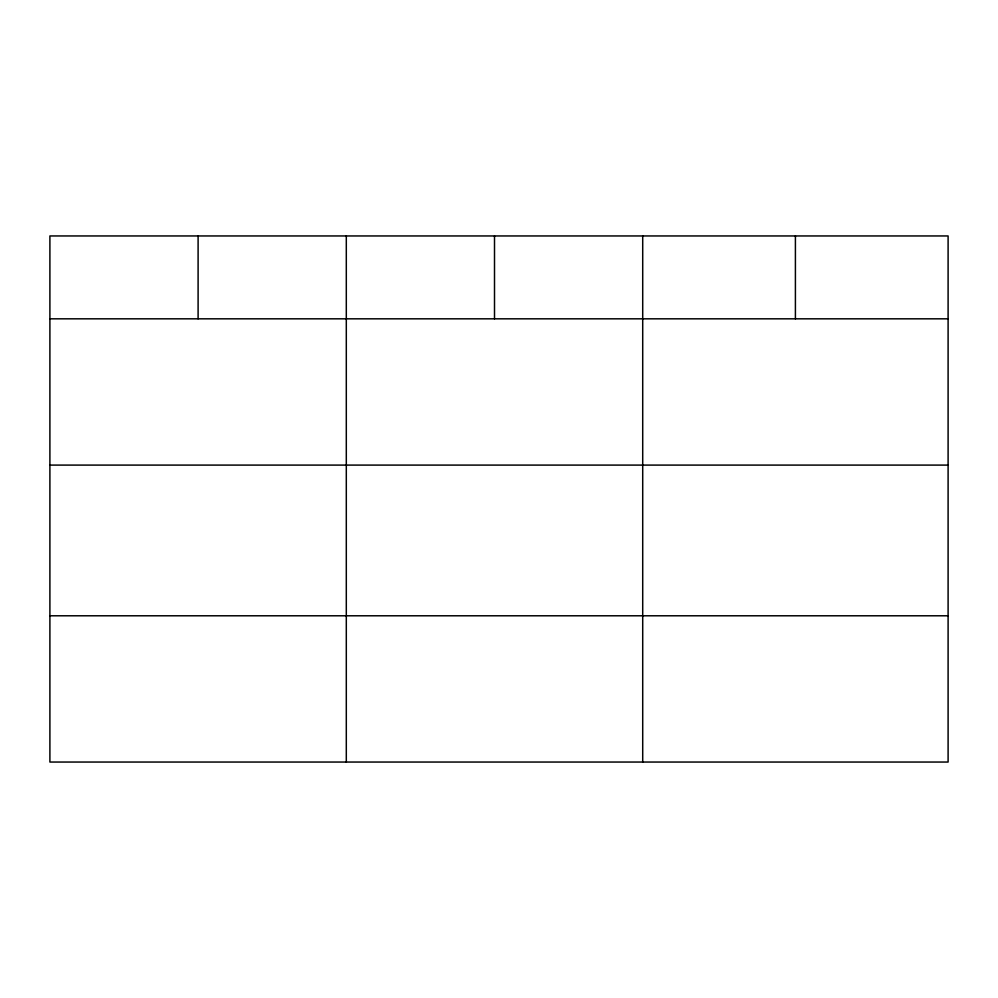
<?xml version="1.0" encoding="UTF-8"?>
<svg xmlns="http://www.w3.org/2000/svg" width="998" height="998" viewBox="0 0 998 998"><rect width="100%" height="100%" fill="white"/><g stroke="black" fill="none" stroke-linecap="round" stroke-linejoin="round"><path stroke-width="1.5" d="M948.1 465.093L948.1 235.952L49.9 235.952L49.9 762.048L948.1 762.048L948.1 465.093L49.9 465.093M49.9 318.824L948.1 318.824M49.9 615.791L948.1 615.791M795.406 235.952L795.406 318.824M642.712 235.952L642.712 762.048M494.509 235.952L494.509 318.824M346.306 235.952L346.306 762.048M198.103 235.952L198.103 318.824"/></g></svg>
